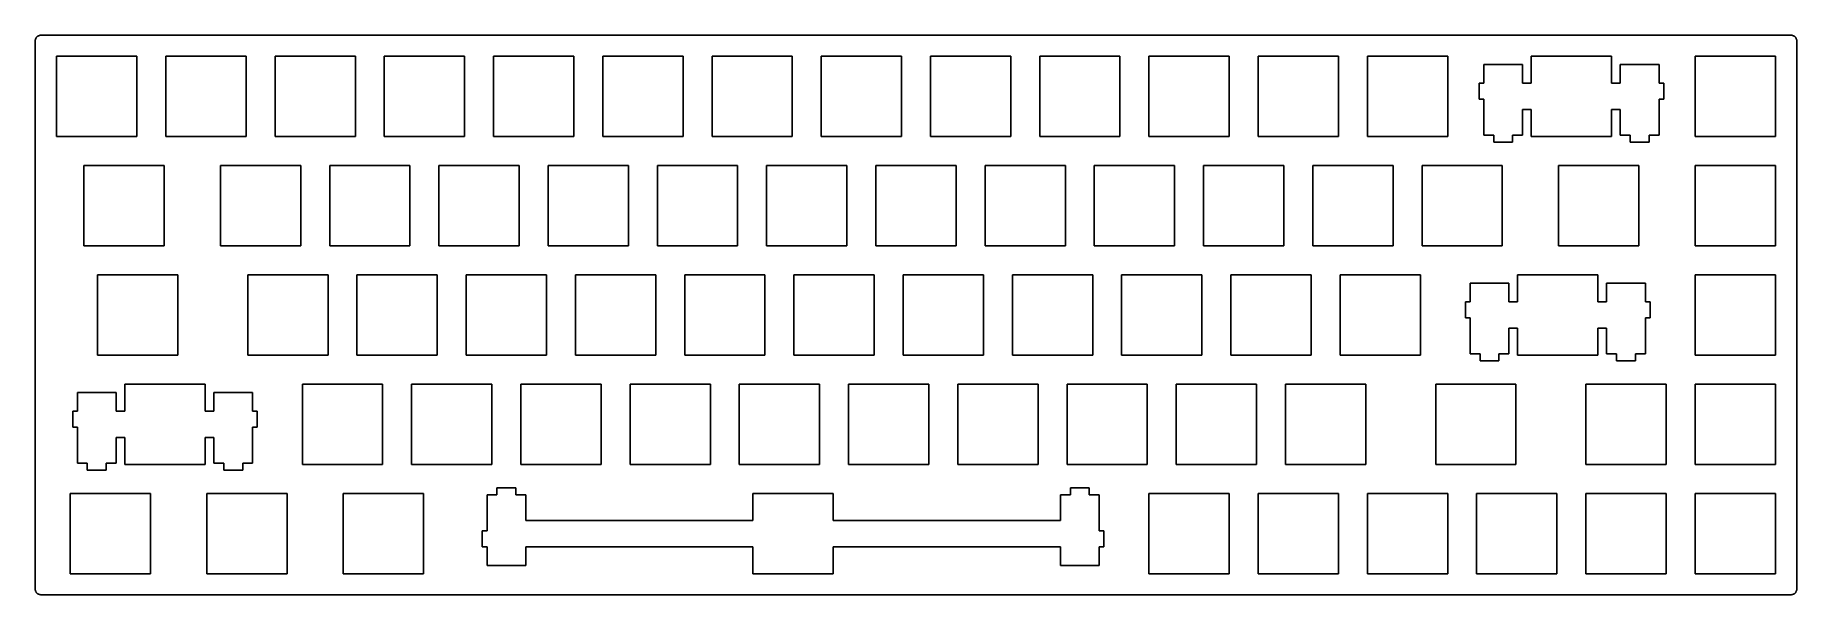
# Model space of a CAD drawing. Extents: x 0 to 307, y 0 to 98.
import ezdxf

# ---------------------------------------------------------------- set-up
doc = ezdxf.new("R2010")
doc.units = 0
doc.layers.get('0').update_dxf_attribs({"linetype": 'CONTINUOUS'})

msp = doc.modelspace()

# ---------------------------------------------------------------- linework, layer by layer
at = {"color": 0}
for p, q in [((0.095085, 96.6241), (0.097841, 96.7024)), ((0.095085, 1.13412), (0.095085, 96.6241)), ((0.097841, 96.7024), (0.107487, 96.7811)), ((0.107487, 96.7811), (0.122645, 96.8583)), ((0.122645, 96.8583), (0.143316, 96.9338)), ((0.143316, 96.9338), (0.170877, 97.0068)), ((0.170877, 97.0068), (0.20395, 97.0774)), ((0.20395, 97.0774), (0.242535, 97.1476)), ((0.242535, 97.1476), (0.285254, 97.2125)), ((0.285254, 97.2125), (0.334863, 97.2742)), ((0.334863, 97.2742), (0.38723, 97.3321)), ((0.38723, 97.3321), (0.445107, 97.3847)), ((0.445107, 97.3847), (0.507118, 97.4341)), ((0.507118, 97.4341), (0.571885, 97.4771)), ((0.571885, 97.4771), (0.642165, 97.5155)), ((0.642165, 97.5155), (0.712445, 97.5487)), ((0.712445, 97.5487), (0.785481, 97.5762)), ((0.785481, 97.5762), (0.861275, 97.5967)), ((0.861275, 97.5967), (0.938445, 97.6119)), ((0.938445, 97.6119), (1.01699, 97.6217)), ((1.01699, 97.6217), (1.09554, 97.6242)), ((1.09554, 97.6242), (306.296, 97.6242)), ((306.296, 97.6242), (306.375, 97.6217)), ((306.375, 97.6217), (306.452, 97.6119)), ((306.452, 97.6119), (306.529, 97.5967)), ((306.529, 97.5967), (306.605, 97.5762)), ((306.605, 97.5762), (306.678, 97.5487)), ((306.678, 97.5487), (306.75, 97.5155)), ((306.75, 97.5155), (306.819, 97.4771)), ((306.819, 97.4771), (306.884, 97.4341)), ((306.884, 97.4341), (306.946, 97.3847)), ((306.946, 97.3847), (307.003, 97.3321)), ((307.003, 97.3321), (307.056, 97.2742)), ((307.056, 97.2742), (307.105, 97.2125)), ((307.105, 97.2125), (307.148, 97.1476)), ((307.148, 97.1476), (307.188, 97.0774)), ((307.188, 97.0774), (307.22, 97.0068)), ((307.22, 97.0068), (307.248, 96.9338)), ((307.248, 96.9338), (307.268, 96.8583)), ((307.268, 96.8583), (307.283, 96.7811)), ((307.283, 96.7811), (307.293, 96.7024)), ((307.293, 96.7024), (307.297, 96.6241)), ((307.297, 96.6241), (307.297, 1.13275)), ((3.81991, 93.9793), (17.8208, 93.9793)), ((3.81991, 79.9786), (3.81991, 93.9793)), ((17.8208, 93.9793), (17.8208, 79.9786)), ((22.8699, 93.9793), (36.8709, 93.9793)), ((22.8699, 79.9786), (22.8699, 93.9793)), ((36.8709, 93.9793), (36.8709, 79.9786)), ((41.9199, 93.9793), (55.9209, 93.9793)), ((41.9199, 79.9786), (41.9199, 93.9793)), ((55.9209, 93.9793), (55.9209, 79.9786)), ((60.9699, 93.9793), (74.9709, 93.9793)), ((60.9699, 79.9786), (60.9699, 93.9793)), ((74.9709, 93.9793), (74.9709, 79.9786)), ((80.0199, 93.9793), (94.0209, 93.9793)), ((80.0199, 79.9786), (80.0199, 93.9793)), ((94.0209, 93.9793), (94.0209, 79.9786)), ((99.0699, 93.9793), (113.071, 93.9793)), ((99.0699, 79.9786), (99.0699, 93.9793)), ((113.071, 93.9793), (113.071, 79.9786)), ((118.12, 93.9793), (132.121, 93.9793)), ((118.12, 79.9786), (118.12, 93.9793)), ((132.121, 93.9793), (132.121, 79.9786)), ((137.17, 93.9793), (151.171, 93.9793)), ((137.17, 79.9786), (137.17, 93.9793)), ((151.171, 93.9793), (151.171, 79.9786)), ((156.22, 93.9793), (170.221, 93.9793)), ((156.22, 79.9786), (156.22, 93.9793)), ((170.221, 93.9793), (170.221, 79.9786)), ((175.27, 93.9793), (189.271, 93.9793)), ((175.27, 79.9786), (175.27, 93.9793)), ((189.271, 93.9793), (189.271, 79.9786)), ((194.32, 93.9793), (208.321, 93.9793)), ((194.32, 79.9786), (194.32, 93.9793)), ((208.321, 93.9793), (208.321, 79.9786)), ((213.37, 93.9793), (227.371, 93.9793)), ((213.37, 79.9786), (213.37, 93.9793)), ((227.371, 93.9793), (227.371, 79.9786)), ((232.42, 93.9793), (246.421, 93.9793)), ((232.42, 79.9786), (232.42, 93.9793)), ((246.421, 93.9793), (246.421, 79.9786)), ((259.471, 92.5103), (252.72, 92.5103)), ((252.72, 92.5103), (252.72, 89.2803)), ((259.471, 89.2803), (259.471, 92.5103)), ((260.995, 93.9793), (260.995, 89.2803)), ((274.996, 93.9793), (260.995, 93.9793)), ((274.996, 89.2803), (274.996, 93.9793)), ((283.271, 92.5103), (276.52, 92.5103)), ((276.52, 92.5103), (276.52, 89.2803)), ((283.271, 89.2803), (283.271, 92.5103)), ((289.57, 93.9793), (303.571, 93.9793)), ((289.57, 79.9786), (289.57, 93.9793)), ((303.571, 93.9793), (303.571, 79.9786)), ((252.72, 89.2803), (251.896, 89.2803)), ((251.896, 89.2803), (251.896, 86.4789)), ((260.995, 89.2803), (259.471, 89.2803)), ((276.52, 89.2803), (274.996, 89.2803)), ((284.095, 89.2803), (283.271, 89.2803)), ((284.095, 86.4789), (284.095, 89.2803)), ((251.896, 86.4789), (252.72, 86.4789)), ((252.72, 86.4789), (252.72, 80.2086)), ((283.271, 80.2086), (283.271, 86.4789)), ((283.271, 86.4789), (284.095, 86.4789)), ((259.471, 80.2086), (259.471, 84.679)), ((259.471, 84.679), (260.995, 84.679)), ((260.995, 84.679), (260.995, 79.9786)), ((274.996, 79.9786), (274.996, 84.679)), ((274.996, 84.679), (276.52, 84.679)), ((276.52, 84.679), (276.52, 80.2086)), ((17.8208, 79.9786), (3.81991, 79.9786)), ((36.8709, 79.9786), (22.8699, 79.9786)), ((55.9209, 79.9786), (41.9199, 79.9786)), ((74.9709, 79.9786), (60.9699, 79.9786)), ((94.0209, 79.9786), (80.0199, 79.9786)), ((113.071, 79.9786), (99.0699, 79.9786)), ((132.121, 79.9786), (118.12, 79.9786)), ((151.171, 79.9786), (137.17, 79.9786)), ((170.221, 79.9786), (156.22, 79.9786)), ((189.271, 79.9786), (175.27, 79.9786)), ((208.321, 79.9786), (194.32, 79.9786)), ((227.371, 79.9786), (213.37, 79.9786)), ((246.421, 79.9786), (232.42, 79.9786)), ((252.72, 80.2086), (254.445, 80.2086)), ((254.445, 80.2086), (254.445, 79.0085)), ((257.745, 79.0085), (257.745, 80.2086)), ((257.745, 80.2086), (259.471, 80.2086)), ((260.995, 79.9786), (274.996, 79.9786)), ((276.52, 80.2086), (278.245, 80.2086)), ((278.245, 80.2086), (278.245, 79.0085)), ((281.546, 79.0085), (281.546, 80.2086)), ((281.546, 80.2086), (283.271, 80.2086)), ((303.571, 79.9786), (289.57, 79.9786)), ((254.445, 79.0085), (257.745, 79.0085)), ((278.245, 79.0085), (281.546, 79.0085)), ((8.58241, 74.9293), (22.5819, 74.9293)), ((8.58241, 60.9286), (8.58241, 74.9293)), ((22.5819, 74.9293), (22.5819, 60.9286)), ((32.3949, 74.9293), (46.3959, 74.9293)), ((32.3949, 60.9286), (32.3949, 74.9293)), ((46.3959, 74.9293), (46.3959, 60.9286)), ((51.4449, 74.9293), (65.4459, 74.9293)), ((51.4449, 60.9286), (51.4449, 74.9293)), ((65.4459, 74.9293), (65.4459, 60.9286)), ((70.4949, 74.9293), (84.4945, 74.9293)), ((70.4949, 60.9286), (70.4949, 74.9293)), ((84.4945, 74.9293), (84.4945, 60.9286)), ((89.5449, 74.9293), (103.545, 74.9293)), ((89.5449, 60.9286), (89.5449, 74.9293)), ((103.545, 74.9293), (103.545, 60.9286)), ((108.595, 74.9293), (122.595, 74.9293)), ((108.595, 60.9286), (108.595, 74.9293)), ((122.595, 74.9293), (122.595, 60.9286)), ((127.645, 74.9293), (141.645, 74.9293)), ((127.645, 60.9286), (127.645, 74.9293)), ((141.645, 74.9293), (141.645, 60.9286)), ((146.695, 74.9293), (160.696, 74.9293)), ((146.695, 60.9286), (146.695, 74.9293)), ((160.696, 74.9293), (160.696, 60.9286)), ((165.745, 74.9293), (179.746, 74.9293)), ((165.745, 60.9286), (165.745, 74.9293)), ((179.746, 74.9293), (179.746, 60.9286)), ((184.795, 74.9293), (198.796, 74.9293)), ((184.795, 60.9286), (184.795, 74.9293)), ((198.796, 74.9293), (198.796, 60.9286)), ((203.845, 74.9293), (217.846, 74.9293)), ((203.845, 60.9286), (203.845, 74.9293)), ((217.846, 74.9293), (217.846, 60.9286)), ((222.895, 74.9293), (236.896, 74.9293)), ((222.895, 60.9286), (222.895, 74.9293)), ((236.896, 74.9293), (236.896, 60.9286)), ((241.945, 74.9293), (255.946, 74.9293)), ((241.945, 60.9286), (241.945, 74.9293)), ((255.946, 74.9293), (255.946, 60.9286)), ((265.757, 74.9293), (279.757, 74.9293)), ((265.757, 60.9286), (265.757, 74.9293)), ((279.757, 74.9293), (279.757, 60.9286)), ((289.57, 74.9293), (303.571, 74.9293)), ((289.57, 60.9286), (289.57, 74.9293)), ((303.571, 74.9293), (303.571, 60.9286)), ((22.5819, 60.9286), (8.58241, 60.9286)), ((46.3959, 60.9286), (32.3949, 60.9286)), ((65.4459, 60.9286), (51.4449, 60.9286)), ((84.4945, 60.9286), (70.4949, 60.9286)), ((103.545, 60.9286), (89.5449, 60.9286)), ((122.595, 60.9286), (108.595, 60.9286)), ((141.645, 60.9286), (127.645, 60.9286)), ((160.696, 60.9286), (146.695, 60.9286)), ((179.746, 60.9286), (165.745, 60.9286)), ((198.796, 60.9286), (184.795, 60.9286)), ((217.846, 60.9286), (203.845, 60.9286)), ((236.896, 60.9286), (222.895, 60.9286)), ((255.946, 60.9286), (241.945, 60.9286)), ((279.757, 60.9286), (265.757, 60.9286)), ((303.571, 60.9286), (289.57, 60.9286)), ((10.9637, 55.8793), (24.9632, 55.8793)), ((10.9637, 41.8786), (10.9637, 55.8793)), ((24.9632, 55.8793), (24.9632, 41.8786)), ((37.1574, 55.8793), (51.157, 55.8793)), ((37.1574, 41.8786), (37.1574, 55.8793)), ((51.157, 55.8793), (51.157, 41.8786)), ((56.2074, 55.8793), (70.207, 55.8793)), ((56.2074, 41.8786), (56.2074, 55.8793)), ((70.207, 55.8793), (70.207, 41.8786)), ((75.2574, 55.8793), (89.257, 55.8793)), ((75.2574, 41.8786), (75.2574, 55.8793)), ((89.257, 55.8793), (89.257, 41.8786)), ((94.3074, 55.8793), (108.307, 55.8793)), ((94.3074, 41.8786), (94.3074, 55.8793)), ((108.307, 55.8793), (108.307, 41.8786)), ((113.357, 55.8793), (127.357, 55.8793)), ((113.357, 41.8786), (113.357, 55.8793)), ((127.357, 55.8793), (127.357, 41.8786)), ((132.407, 55.8793), (146.407, 55.8793)), ((132.407, 41.8786), (132.407, 55.8793)), ((146.407, 55.8793), (146.407, 41.8786)), ((151.457, 55.8793), (165.457, 55.8793)), ((151.457, 41.8786), (151.457, 55.8793)), ((165.457, 55.8793), (165.457, 41.8786)), ((170.507, 55.8793), (184.507, 55.8793)), ((170.507, 41.8786), (170.507, 55.8793)), ((184.507, 55.8793), (184.507, 41.8786)), ((189.557, 55.8793), (203.557, 55.8793)), ((189.557, 41.8786), (189.557, 55.8793)), ((203.557, 55.8793), (203.557, 41.8786)), ((208.607, 55.8793), (222.607, 55.8793)), ((208.607, 41.8786), (208.607, 55.8793)), ((222.607, 55.8793), (222.607, 41.8786)), ((227.657, 55.8793), (241.657, 55.8793)), ((227.657, 41.8786), (227.657, 55.8793)), ((241.657, 55.8793), (241.657, 41.8786)), ((258.614, 55.8793), (258.614, 51.1789)), ((272.613, 55.8793), (258.614, 55.8793)), ((272.613, 51.1789), (272.613, 55.8793)), ((289.57, 55.8793), (303.571, 55.8793)), ((289.57, 41.8786), (289.57, 55.8793)), ((303.571, 55.8793), (303.571, 41.8786)), ((257.088, 54.4089), (250.339, 54.4089)), ((250.339, 54.4089), (250.339, 51.1789)), ((257.088, 51.1789), (257.088, 54.4089)), ((280.888, 54.4089), (274.139, 54.4089)), ((274.139, 54.4089), (274.139, 51.1789)), ((280.888, 51.1789), (280.888, 54.4089)), ((250.339, 51.1789), (249.513, 51.1789)), ((249.513, 51.1789), (249.513, 48.3789)), ((258.614, 51.1789), (257.088, 51.1789)), ((274.139, 51.1789), (272.613, 51.1789)), ((281.714, 51.1789), (280.888, 51.1789)), ((281.714, 48.3789), (281.714, 51.1789)), ((249.513, 48.3789), (250.339, 48.3789)), ((250.339, 48.3789), (250.339, 42.1086)), ((257.088, 42.1086), (257.088, 46.579)), ((257.088, 46.579), (258.614, 46.579)), ((258.614, 46.579), (258.614, 41.8786)), ((272.613, 41.8786), (272.613, 46.579)), ((272.613, 46.579), (274.139, 46.579)), ((274.139, 46.579), (274.139, 42.1086)), ((280.888, 42.1086), (280.888, 48.3789)), ((280.888, 48.3789), (281.714, 48.3789)), ((24.9632, 41.8786), (10.9637, 41.8786)), ((51.157, 41.8786), (37.1574, 41.8786)), ((70.207, 41.8786), (56.2074, 41.8786)), ((89.257, 41.8786), (75.2574, 41.8786)), ((108.307, 41.8786), (94.3074, 41.8786)), ((127.357, 41.8786), (113.357, 41.8786)), ((146.407, 41.8786), (132.407, 41.8786)), ((165.457, 41.8786), (151.457, 41.8786)), ((184.507, 41.8786), (170.507, 41.8786)), ((203.557, 41.8786), (189.557, 41.8786)), ((222.607, 41.8786), (208.607, 41.8786)), ((241.657, 41.8786), (227.657, 41.8786)), ((250.339, 42.1086), (252.064, 42.1086)), ((252.064, 42.1086), (252.064, 40.9085)), ((252.064, 40.9085), (255.363, 40.9085)), ((255.363, 40.9085), (255.363, 42.1086)), ((255.363, 42.1086), (257.088, 42.1086)), ((258.614, 41.8786), (272.613, 41.8786)), ((274.139, 42.1086), (275.864, 42.1086)), ((275.864, 42.1086), (275.864, 40.9085)), ((275.864, 40.9085), (279.163, 40.9085)), ((279.163, 40.9085), (279.163, 42.1086)), ((279.163, 42.1086), (280.888, 42.1086)), ((303.571, 41.8786), (289.57, 41.8786)), ((14.2021, 35.3589), (7.45105, 35.3589)), ((7.45105, 35.3589), (7.45105, 32.129)), ((14.2021, 32.129), (14.2021, 35.3589)), ((15.7262, 36.8293), (15.7262, 32.129)), ((29.727, 36.8293), (15.7262, 36.8293)), ((29.727, 32.129), (29.727, 36.8293)), ((38.0023, 35.3589), (31.2511, 35.3589)), ((31.2511, 35.3589), (31.2511, 32.129)), ((38.0023, 32.129), (38.0023, 35.3589)), ((46.6824, 36.8293), (60.682, 36.8293)), ((46.6824, 22.8286), (46.6824, 36.8293)), ((60.682, 36.8293), (60.682, 22.8286)), ((65.7324, 36.8293), (79.732, 36.8293)), ((65.7324, 22.8286), (65.7324, 36.8293)), ((79.732, 36.8293), (79.732, 22.8286)), ((84.7824, 36.8293), (98.782, 36.8293)), ((84.7824, 22.8286), (84.7824, 36.8293)), ((98.782, 36.8293), (98.782, 22.8286)), ((103.832, 36.8293), (117.832, 36.8293)), ((103.832, 22.8286), (103.832, 36.8293)), ((117.832, 36.8293), (117.832, 22.8286)), ((122.882, 36.8293), (136.882, 36.8293)), ((122.882, 22.8286), (122.882, 36.8293)), ((136.882, 36.8293), (136.882, 22.8286)), ((141.932, 36.8293), (155.932, 36.8293)), ((141.932, 22.8286), (141.932, 36.8293)), ((155.932, 36.8293), (155.932, 22.8286)), ((160.982, 36.8293), (174.982, 36.8293)), ((160.982, 22.8286), (160.982, 36.8293)), ((174.982, 36.8293), (174.982, 22.8286)), ((180.032, 36.8293), (194.032, 36.8293)), ((180.032, 22.8286), (180.032, 36.8293)), ((194.032, 36.8293), (194.032, 22.8286)), ((199.082, 36.8293), (213.082, 36.8293)), ((199.082, 22.8286), (199.082, 36.8293)), ((213.082, 36.8293), (213.082, 22.8286)), ((218.132, 36.8293), (232.132, 36.8293)), ((218.132, 22.8286), (218.132, 36.8293)), ((232.132, 36.8293), (232.132, 22.8286)), ((244.326, 36.8293), (258.327, 36.8293)), ((244.326, 22.8286), (244.326, 36.8293)), ((258.327, 36.8293), (258.327, 22.8286)), ((270.52, 36.8293), (284.521, 36.8293)), ((270.52, 22.8286), (270.52, 36.8293)), ((284.521, 36.8293), (284.521, 22.8286)), ((289.57, 36.8293), (303.571, 36.8293)), ((289.57, 22.8286), (289.57, 36.8293)), ((303.571, 36.8293), (303.571, 22.8286)), ((7.45105, 32.129), (6.627, 32.129)), ((6.627, 32.129), (6.627, 29.3288)), ((15.7262, 32.129), (14.2021, 32.129)), ((31.2511, 32.129), (29.727, 32.129)), ((38.8264, 32.129), (38.0023, 32.129)), ((38.8264, 29.3288), (38.8264, 32.129)), ((6.627, 29.3288), (7.45105, 29.3288)), ((7.45105, 29.3288), (7.45105, 23.0587)), ((38.0023, 23.0587), (38.0023, 29.3288)), ((38.0023, 29.3288), (38.8264, 29.3288)), ((14.2021, 23.0587), (14.2021, 27.5291)), ((14.2021, 27.5291), (15.7262, 27.5291)), ((15.7262, 27.5291), (15.7262, 22.8286)), ((29.727, 22.8286), (29.727, 27.5291)), ((29.727, 27.5291), (31.2511, 27.5291)), ((31.2511, 27.5291), (31.2511, 23.0587)), ((7.45105, 23.0587), (9.17635, 23.0587)), ((9.17635, 23.0587), (9.17635, 21.8584)), ((9.17635, 21.8584), (12.4768, 21.8584)), ((12.4768, 21.8584), (12.4768, 23.0587)), ((12.4768, 23.0587), (14.2021, 23.0587)), ((15.7262, 22.8286), (29.727, 22.8286)), ((31.2511, 23.0587), (32.9765, 23.0587)), ((32.9765, 23.0587), (32.9765, 21.8584)), ((32.9765, 21.8584), (36.2768, 21.8584)), ((36.2768, 21.8584), (36.2768, 23.0587)), ((36.2768, 23.0587), (38.0023, 23.0587)), ((60.682, 22.8286), (46.6824, 22.8286)), ((79.732, 22.8286), (65.7324, 22.8286)), ((98.782, 22.8286), (84.7824, 22.8286)), ((117.832, 22.8286), (103.832, 22.8286)), ((136.882, 22.8286), (122.882, 22.8286)), ((155.932, 22.8286), (141.932, 22.8286)), ((174.982, 22.8286), (160.982, 22.8286)), ((194.032, 22.8286), (180.032, 22.8286)), ((213.082, 22.8286), (199.082, 22.8286)), ((232.132, 22.8286), (218.132, 22.8286)), ((258.327, 22.8286), (244.326, 22.8286)), ((284.521, 22.8286), (270.52, 22.8286)), ((303.571, 22.8286), (289.57, 22.8286)), ((80.614, 18.7496), (80.614, 17.5493)), ((83.9128, 18.7496), (80.614, 18.7496)), ((83.9128, 17.5493), (83.9128, 18.7496)), ((183.913, 18.7496), (180.614, 18.7496)), ((180.614, 18.7496), (180.614, 17.5493)), ((183.913, 17.5493), (183.913, 18.7496)), ((6.20116, 17.7794), (20.202, 17.7794)), ((6.20116, 3.77857), (6.20116, 17.7794)), ((20.202, 17.7794), (20.202, 3.77857)), ((30.0137, 17.7794), (44.0133, 17.7794)), ((30.0137, 3.77857), (30.0137, 17.7794)), ((44.0133, 17.7794), (44.0133, 3.77857)), ((53.8261, 17.7794), (67.8272, 17.7794)), ((53.8261, 3.77857), (53.8261, 17.7794)), ((67.8272, 17.7794), (67.8272, 3.77857)), ((80.614, 17.5493), (78.8885, 17.5493)), ((78.8885, 17.5493), (78.8885, 11.2793)), ((85.6382, 17.5493), (83.9128, 17.5493)), ((85.6382, 13.079), (85.6382, 17.5493)), ((139.263, 17.7794), (125.264, 17.7794)), ((125.264, 17.7794), (125.264, 13.079)), ((139.263, 13.0803), (139.263, 17.7794)), ((180.614, 17.5493), (178.889, 17.5493)), ((178.889, 17.5493), (178.889, 13.0803)), ((185.638, 17.5493), (183.913, 17.5493)), ((185.638, 11.2793), (185.638, 17.5493)), ((194.32, 17.7794), (208.321, 17.7794)), ((194.32, 3.77857), (194.32, 17.7794)), ((208.321, 17.7794), (208.321, 3.77857)), ((213.37, 17.7794), (227.371, 17.7794)), ((213.37, 3.77857), (213.37, 17.7794)), ((227.371, 17.7794), (227.371, 3.77857)), ((232.42, 17.7794), (246.421, 17.7794)), ((232.42, 3.77857), (232.42, 17.7794)), ((246.421, 17.7794), (246.421, 3.77857)), ((251.47, 17.7794), (265.471, 17.7794)), ((251.47, 3.77857), (251.47, 17.7794)), ((265.471, 17.7794), (265.471, 3.77857)), ((270.52, 17.7794), (284.521, 17.7794)), ((270.52, 3.77857), (270.52, 17.7794)), ((284.521, 17.7794), (284.521, 3.77857)), ((289.57, 17.7794), (303.571, 17.7794)), ((289.57, 3.77857), (289.57, 17.7794)), ((303.571, 17.7794), (303.571, 3.77857)), ((125.264, 13.079), (85.6382, 13.079)), ((178.889, 13.0803), (139.263, 13.0803)), ((78.8885, 11.2793), (78.063, 11.2793)), ((78.063, 11.2793), (78.063, 8.47908)), ((186.464, 11.2793), (185.638, 11.2793)), ((186.464, 8.47908), (186.464, 11.2793)), ((78.063, 8.47908), (78.8885, 8.47908)), ((78.8885, 8.47908), (78.8885, 5.24895)), ((85.6382, 5.24895), (85.6382, 8.47908)), ((85.6382, 8.47908), (125.264, 8.47908)), ((125.264, 8.47908), (125.264, 3.77857)), ((139.263, 3.77857), (139.263, 8.47908)), ((139.263, 8.47908), (178.889, 8.47908)), ((178.889, 8.47908), (178.889, 5.24895)), ((185.638, 5.24895), (185.638, 8.47908)), ((185.638, 8.47908), (186.464, 8.47908)), ((20.202, 3.77857), (6.20116, 3.77857)), ((44.0133, 3.77857), (30.0137, 3.77857)), ((67.8272, 3.77857), (53.8261, 3.77857)), ((78.8885, 5.24895), (85.6382, 5.24895)), ((125.264, 3.77857), (139.263, 3.77857)), ((178.889, 5.24895), (185.638, 5.24895)), ((208.321, 3.77857), (194.32, 3.77857)), ((227.371, 3.77857), (213.37, 3.77857)), ((246.421, 3.77857), (232.42, 3.77857)), ((265.471, 3.77857), (251.47, 3.77857)), ((284.521, 3.77857), (270.52, 3.77857)), ((303.571, 3.77857), (289.57, 3.77857)), ((0.097841, 1.05558), (0.095085, 1.13412)), ((0.107487, 0.977029), (0.097841, 1.05558)), ((0.122645, 0.899859), (0.107487, 0.977029)), ((0.143316, 0.824068), (0.122645, 0.899859)), ((0.170877, 0.751032), (0.143316, 0.824068)), ((0.20395, 0.679372), (0.170877, 0.751032)), ((0.242535, 0.610471), (0.20395, 0.679372)), ((0.285254, 0.545705), (0.242535, 0.610471)), ((0.334863, 0.48369), (0.285254, 0.545705)), ((0.38723, 0.425813), (0.334863, 0.48369)), ((0.445107, 0.373447), (0.38723, 0.425813)), ((0.507118, 0.323839), (0.445107, 0.373447)), ((0.571885, 0.28112), (0.507118, 0.323839)), ((0.642165, 0.242535), (0.571885, 0.28112)), ((0.712445, 0.209462), (0.642165, 0.242535)), ((0.785481, 0.181901), (0.712445, 0.209462)), ((0.861275, 0.16123), (0.785481, 0.181901)), ((0.938445, 0.146072), (0.861275, 0.16123)), ((1.01699, 0.136426), (0.938445, 0.146072)), ((1.09554, 0.132292), (1.01699, 0.136426)), ((306.296, 0.132292), (1.09554, 0.132292)), ((306.375, 0.136426), (306.296, 0.132292)), ((306.452, 0.146072), (306.375, 0.136426)), ((306.529, 0.16123), (306.452, 0.146072)), ((306.605, 0.181901), (306.529, 0.16123)), ((306.678, 0.209462), (306.605, 0.181901)), ((306.75, 0.242535), (306.678, 0.209462)), ((306.819, 0.28112), (306.75, 0.242535)), ((306.884, 0.323839), (306.819, 0.28112)), ((306.946, 0.373447), (306.884, 0.323839)), ((307.003, 0.425813), (306.946, 0.373447)), ((307.056, 0.48369), (307.003, 0.425813)), ((307.105, 0.545705), (307.056, 0.48369)), ((307.148, 0.610471), (307.105, 0.545705)), ((307.188, 0.679372), (307.148, 0.610471)), ((307.22, 0.751032), (307.188, 0.679372)), ((307.248, 0.824068), (307.22, 0.751032)), ((307.268, 0.899859), (307.248, 0.824068)), ((307.283, 0.977029), (307.268, 0.899859)), ((307.293, 1.05558), (307.283, 0.977029)), ((307.297, 1.13275), (307.293, 1.05558))]:
    msp.add_line(p, q, dxfattribs=at)

doc.saveas('drawing.dxf')
